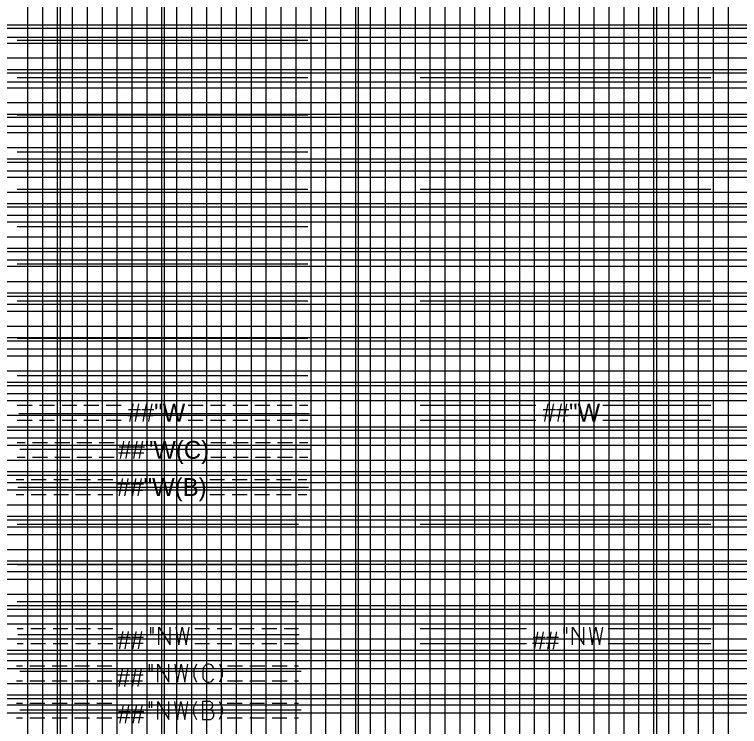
# Model space of a CAD drawing. Extents: x 706748 to 708703, y 295273 to 301927.
# Drawn here: x 707889.7 to 707987, y 301636.9 to 301732.5 of the extents above; entities that cross this region are included whole.
import ezdxf

# ---------------------------------------------------------------- set-up
doc = ezdxf.new("R2010")
doc.units = 0
for name, color, linetype in [('SHT_B_02-Index', 7, 'Continuous'), ('SHT_B_03-Revision-Summary', 7, 'Continuous'), ('SHT_B_07-Quantities-Amendment', 7, 'Continuous'), ('SHT_B_08-Quantities-Construction', 7, 'Continuous'), ('SHT_B_24-Utility-Plans', 7, 'Continuous'), ('SHT_B_Grid-Major-Line', 7, 'Continuous'), ('SHT_B_Grid-Minor-Line', 7, 'Continuous')]:
    doc.layers.add(name, color=color, linetype=linetype)

msp = doc.modelspace()

# ---------------------------------------------------------------- linework, layer by layer
at = {"layer": 'SHT_B_02-Index'}
for p, q in [((707829.6, 301731.096), (708119.6, 301731.096)), ((707829.6, 301725.096), (708119.6, 301725.096)), ((707829.6, 301719.096), (708119.6, 301719.096)), ((707829.6, 301713.096), (708119.6, 301713.096)), ((707829.6, 301707.096), (708119.6, 301707.096)), ((707829.6, 301701.096), (708119.6, 301701.096)), ((707829.6, 301695.096), (708119.6, 301695.096)), ((707829.6, 301689.096), (708119.6, 301689.096)), ((707829.6, 301683.096), (708119.6, 301683.096)), ((707829.6, 301677.096), (708119.6, 301677.096)), ((707829.6, 301671.096), (708119.6, 301671.096)), ((707829.6, 301665.096), (708119.6, 301665.096)), ((707829.6, 301659.096), (708119.6, 301659.096)), ((707829.6, 301653.096), (708119.6, 301653.096)), ((707829.6, 301647.096), (708119.6, 301647.096)), ((707829.6, 301641.096), (708119.6, 301641.096))]:
    msp.add_line(p, q, dxfattribs=at)
at = {"layer": 'SHT_B_03-Revision-Summary'}
for p, q in [((707909.8, 301827.096), (707909.8, 301485.096)), ((707829.6, 301731.096), (708119.6, 301731.096)), ((707829.6, 301725.096), (708119.6, 301725.096)), ((707829.6, 301719.096), (708119.6, 301719.096)), ((707829.6, 301713.096), (708119.6, 301713.096)), ((707829.6, 301707.096), (708119.6, 301707.096)), ((707829.6, 301701.096), (708119.6, 301701.096)), ((707829.6, 301695.096), (708119.6, 301695.096)), ((707829.6, 301689.096), (708119.6, 301689.096)), ((707829.6, 301683.096), (708119.6, 301683.096)), ((707829.6, 301677.096), (708119.6, 301677.096)), ((707829.6, 301671.096), (708119.6, 301671.096)), ((707829.6, 301665.096), (708119.6, 301665.096)), ((707829.6, 301659.096), (708119.6, 301659.096)), ((707829.6, 301653.096), (708119.6, 301653.096)), ((707829.6, 301647.096), (708119.6, 301647.096)), ((707829.6, 301641.096), (708119.6, 301641.096))]:
    msp.add_line(p, q, dxfattribs=at)
at = {"layer": 'SHT_B_07-Quantities-Amendment'}
for p, q in [((707895.849, 301808.996), (707895.849, 301478.396)), ((707935.849, 301808.996), (707935.849, 301478.396)), ((707975.849, 301808.996), (707975.849, 301478.396)), ((707829.509, 301729.436), (708426.249, 301729.436)), ((707829.509, 301723.436), (708426.249, 301723.436)), ((707829.509, 301717.476), (708426.249, 301717.476)), ((707829.509, 301711.496), (708426.249, 301711.496)), ((707829.509, 301705.516), (708426.249, 301705.516)), ((707829.509, 301699.536), (708426.249, 301699.536)), ((707829.509, 301693.556), (708426.249, 301693.556)), ((707829.509, 301687.576), (708426.249, 301687.576)), ((707829.509, 301681.596), (708426.249, 301681.596)), ((707829.509, 301675.636), (708426.249, 301675.636)), ((707829.509, 301669.636), (708426.249, 301669.636)), ((707829.509, 301663.676), (708426.249, 301663.676)), ((707829.509, 301657.696), (708426.249, 301657.696)), ((707829.509, 301651.716), (708426.249, 301651.716)), ((707829.509, 301645.736), (708426.249, 301645.736)), ((707829.509, 301639.756), (708426.249, 301639.756))]:
    msp.add_line(p, q, dxfattribs=at)
at = {"layer": 'SHT_B_08-Quantities-Construction'}
for p, q in [((707895.849, 301808.996), (707895.849, 301478.396)), ((707829.509, 301729.436), (708426.249, 301729.436)), ((707829.509, 301723.436), (708426.249, 301723.436)), ((707829.509, 301717.476), (708426.249, 301717.476)), ((707829.509, 301711.496), (708426.249, 301711.496)), ((707829.509, 301705.516), (708426.249, 301705.516)), ((707829.509, 301699.536), (708426.249, 301699.536)), ((707829.509, 301693.556), (708426.249, 301693.556)), ((707829.509, 301687.576), (708426.249, 301687.576)), ((707829.509, 301681.596), (708426.249, 301681.596)), ((707829.509, 301675.636), (708426.249, 301675.636)), ((707829.509, 301669.636), (708426.249, 301669.636)), ((707829.509, 301663.676), (708426.249, 301663.676)), ((707829.509, 301657.696), (708426.249, 301657.696)), ((707829.509, 301651.716), (708426.249, 301651.716)), ((707829.509, 301645.736), (708426.249, 301645.736)), ((707829.509, 301639.756), (708426.249, 301639.756))]:
    msp.add_line(p, q, dxfattribs=at)
at = {"layer": 'SHT_B_24-Utility-Plans'}
for p, q in [((707890.099, 301729.015), (707929.099, 301729.015)), ((707890.099, 301724.015), (707929.099, 301724.015)), ((707890.099, 301719.015), (707929.099, 301719.015)), ((707890.099, 301714.015), (707929.099, 301714.015)), ((707890.099, 301709.015), (707929.099, 301709.015)), ((707890.099, 301704.015), (707929.099, 301704.015)), ((707890.099, 301699.015), (707929.099, 301699.015)), ((707890.099, 301694.015), (707929.099, 301694.015)), ((707890.099, 301689.015), (707929.099, 301689.015)), ((707890.099, 301689.015), (707929.099, 301689.015)), ((707890.099, 301684.015), (707929.099, 301684.015)), ((707890.099, 301684.015), (707929.099, 301684.015)), ((707890.099, 301680.015), (707892.099, 301680.015)), ((707893.099, 301680.015), (707895.099, 301680.015)), ((707896.099, 301680.015), (707898.099, 301680.015)), ((707899.039, 301680.015), (707901.039, 301680.015)), ((707902.039, 301680.015), (707904.039, 301680.015)), ((707913.039, 301680.015), (707915.039, 301680.015)), ((707916.039, 301680.015), (707918.039, 301680.015)), ((707919.039, 301680.015), (707921.039, 301680.015)), ((707921.979, 301680.015), (707923.979, 301680.015)), ((707924.979, 301680.015), (707926.979, 301680.015)), ((707927.979, 301680.015), (707929.099, 301680.015)), ((707944.139, 301680.015), (707959.679, 301680.015)), ((707968.679, 301680.015), (707983.139, 301680.015)), ((707890.319, 301678.915), (707929.319, 301678.915)), ((707890.099, 301678.015), (707892.099, 301678.015)), ((707893.099, 301678.015), (707895.099, 301678.015)), ((707896.099, 301678.015), (707898.099, 301678.015)), ((707899.039, 301678.015), (707901.039, 301678.015)), ((707902.039, 301678.015), (707904.039, 301678.015)), ((707913.039, 301678.015), (707915.039, 301678.015)), ((707916.039, 301678.015), (707918.039, 301678.015)), ((707919.039, 301678.015), (707921.039, 301678.015)), ((707921.979, 301678.015), (707923.979, 301678.015)), ((707924.979, 301678.015), (707926.979, 301678.015)), ((707927.979, 301678.015), (707929.099, 301678.015)), ((707944.139, 301678.015), (707959.679, 301678.015)), ((707968.679, 301678.015), (707983.139, 301678.015)), ((707890.099, 301675.015), (707891.139, 301675.015)), ((707892.139, 301675.015), (707894.139, 301675.015)), ((707895.139, 301675.015), (707897.139, 301675.015)), ((707898.079, 301675.015), (707900.079, 301675.015)), ((707901.079, 301675.015), (707903.079, 301675.015)), ((707916.079, 301675.015), (707918.079, 301675.015)), ((707919.079, 301675.015), (707921.079, 301675.015)), ((707922.079, 301675.015), (707924.079, 301675.015)), ((707925.019, 301675.015), (707927.019, 301675.015)), ((707927.959, 301675.015), (707929.099, 301675.015)), ((707890.459, 301674.095), (707929.459, 301674.095)), ((707890.099, 301673.015), (707891.139, 301673.015)), ((707892.139, 301673.015), (707894.139, 301673.015)), ((707895.139, 301673.015), (707897.139, 301673.015)), ((707898.079, 301673.015), (707900.079, 301673.015)), ((707901.079, 301673.015), (707903.079, 301673.015)), ((707916.079, 301673.015), (707918.079, 301673.015)), ((707919.079, 301673.015), (707921.079, 301673.015)), ((707922.079, 301673.015), (707924.079, 301673.015)), ((707925.019, 301673.015), (707927.019, 301673.015)), ((707927.959, 301673.015), (707929.099, 301673.015)), ((707889.939, 301670.015), (707890.979, 301670.015)), ((707891.979, 301670.015), (707893.979, 301670.015)), ((707894.979, 301670.015), (707896.979, 301670.015)), ((707897.919, 301670.015), (707899.919, 301670.015)), ((707900.919, 301670.015), (707902.919, 301670.015)), ((707915.919, 301670.015), (707917.919, 301670.015)), ((707918.919, 301670.015), (707920.919, 301670.015)), ((707921.919, 301670.015), (707923.919, 301670.015)), ((707924.859, 301670.015), (707926.859, 301670.015)), ((707927.799, 301670.015), (707928.939, 301670.015)), ((707890.179, 301669.015), (707929.179, 301669.015)), ((707889.939, 301668.015), (707890.979, 301668.015)), ((707891.979, 301668.015), (707893.979, 301668.015)), ((707894.979, 301668.015), (707896.979, 301668.015)), ((707897.919, 301668.015), (707899.919, 301668.015)), ((707900.919, 301668.015), (707902.919, 301668.015)), ((707915.919, 301668.015), (707917.919, 301668.015)), ((707918.919, 301668.015), (707920.919, 301668.015)), ((707921.919, 301668.015), (707923.919, 301668.015)), ((707924.859, 301668.015), (707926.859, 301668.015)), ((707927.799, 301668.015), (707928.939, 301668.015)), ((707890.099, 301664.015), (707927.819, 301664.015)), ((707890.099, 301658.635), (707927.819, 301658.635)), ((707890.099, 301658.635), (707927.819, 301658.635)), ((707890.099, 301653.635), (707927.819, 301653.635)), ((707890.099, 301653.635), (707927.819, 301653.635)), ((707890.099, 301650.015), (707890.899, 301650.015)), ((707891.899, 301650.015), (707893.899, 301650.015)), ((707894.899, 301650.015), (707896.899, 301650.015)), ((707897.899, 301650.015), (707899.899, 301650.015)), ((707900.899, 301650.015), (707902.899, 301650.015)), ((707913.899, 301650.015), (707915.899, 301650.015)), ((707916.899, 301650.015), (707918.899, 301650.015)), ((707919.899, 301650.015), (707921.899, 301650.015)), ((707922.899, 301650.015), (707924.899, 301650.015)), ((707925.899, 301650.015), (707927.819, 301650.015)), ((707944.139, 301650.015), (707958.399, 301650.015)), ((707969.399, 301650.015), (707983.139, 301650.015)), ((707890.179, 301649.235), (707927.899, 301649.235)), ((707890.099, 301648.015), (707890.899, 301648.015)), ((707891.899, 301648.015), (707893.899, 301648.015)), ((707894.899, 301648.015), (707896.899, 301648.015)), ((707897.899, 301648.015), (707899.899, 301648.015)), ((707900.899, 301648.015), (707902.899, 301648.015)), ((707913.899, 301648.015), (707915.899, 301648.015)), ((707916.899, 301648.015), (707918.899, 301648.015)), ((707919.899, 301648.015), (707921.899, 301648.015)), ((707922.899, 301648.015), (707924.899, 301648.015)), ((707925.899, 301648.015), (707927.819, 301648.015)), ((707944.139, 301648.015), (707958.399, 301648.015)), ((707969.399, 301648.015), (707983.139, 301648.015)), ((707889.999, 301645.015), (707890.799, 301645.015)), ((707891.799, 301645.015), (707893.799, 301645.015)), ((707894.799, 301645.015), (707896.799, 301645.015)), ((707897.799, 301645.015), (707899.799, 301645.015)), ((707900.799, 301645.015), (707902.799, 301645.015)), ((707918.299, 301645.015), (707920.299, 301645.015)), ((707921.299, 301645.015), (707923.299, 301645.015)), ((707924.299, 301645.015), (707926.299, 301645.015)), ((707927.299, 301645.015), (707927.819, 301645.015)), ((707890.459, 301644.295), (707928.179, 301644.295)), ((707889.999, 301643.015), (707890.799, 301643.015)), ((707891.799, 301643.015), (707893.799, 301643.015)), ((707894.799, 301643.015), (707896.799, 301643.015)), ((707897.799, 301643.015), (707899.799, 301643.015)), ((707900.799, 301643.015), (707902.799, 301643.015)), ((707918.299, 301643.015), (707920.299, 301643.015)), ((707921.299, 301643.015), (707923.299, 301643.015)), ((707924.299, 301643.015), (707926.299, 301643.015)), ((707927.299, 301643.015), (707927.819, 301643.015)), ((707889.979, 301640.015), (707890.779, 301640.015)), ((707891.779, 301640.015), (707893.779, 301640.015)), ((707894.779, 301640.015), (707896.779, 301640.015)), ((707897.779, 301640.015), (707899.779, 301640.015)), ((707900.779, 301640.015), (707902.779, 301640.015)), ((707918.279, 301640.015), (707920.279, 301640.015)), ((707921.279, 301640.015), (707923.279, 301640.015)), ((707924.279, 301640.015), (707926.279, 301640.015)), ((707927.279, 301640.015), (707927.819, 301640.015)), ((707890.459, 301639.095), (707928.179, 301639.095)), ((707889.979, 301638.015), (707890.779, 301638.015)), ((707891.779, 301638.015), (707893.779, 301638.015)), ((707894.779, 301638.015), (707896.779, 301638.015)), ((707897.779, 301638.015), (707899.779, 301638.015)), ((707900.779, 301638.015), (707902.779, 301638.015)), ((707918.279, 301638.015), (707920.279, 301638.015)), ((707921.279, 301638.015), (707923.279, 301638.015)), ((707924.279, 301638.015), (707926.279, 301638.015)), ((707927.279, 301638.015), (707927.819, 301638.015))]:
    msp.add_line(p, q, dxfattribs=at)
for points in [[(707890.099, 301729.015), (707929.099, 301729.015)], [(707890.099, 301724.015), (707929.099, 301724.015)], [(707944.139, 301724.015), (707983.139, 301724.015)], [(707890.099, 301719.015), (707929.099, 301719.015)], [(707890.099, 301714.015), (707929.099, 301714.015)], [(707890.099, 301709.015), (707929.099, 301709.015)], [(707944.139, 301709.015), (707983.139, 301709.015)], [(707890.099, 301704.015), (707929.099, 301704.015)], [(707890.099, 301699.015), (707929.099, 301699.015)], [(707890.099, 301694.015), (707929.099, 301694.015)], [(707944.139, 301694.015), (707983.139, 301694.015)], [(707890.099, 301664.015), (707927.819, 301664.015)], [(707944.139, 301664.015), (707983.139, 301664.015)], [(707907.959, 301650.215), (707907.959, 301649.375)], [(707908.339, 301649.375), (707908.339, 301650.215)], [(707909.099, 301647.815), (707909.099, 301650.215), (707910.599, 301647.815), (707910.599, 301650.215)], [(707911.379, 301650.215), (707911.759, 301647.815), (707912.239, 301650.215), (707912.739, 301647.815), (707913.139, 301650.215)], [(707963.439, 301650.215), (707963.439, 301649.375)], [(707963.819, 301649.375), (707963.819, 301650.215)], [(707964.599, 301647.815), (707964.599, 301650.215), (707966.099, 301647.815), (707966.099, 301650.215)], [(707966.859, 301650.215), (707967.239, 301647.815), (707967.739, 301650.215), (707968.219, 301647.815), (707968.639, 301650.215)], [(707907.799, 301645.215), (707907.799, 301644.375)], [(707908.179, 301644.375), (707908.179, 301645.215)], [(707908.939, 301642.815), (707908.939, 301645.215), (707910.439, 301642.815), (707910.439, 301645.215)], [(707911.219, 301645.215), (707911.599, 301642.815), (707912.079, 301645.215), (707912.579, 301642.815), (707912.999, 301645.215)], [(707914.159, 301645.215), (707913.779, 301644.415), (707913.779, 301643.615), (707914.159, 301642.815)], [(707916.479, 301644.735), (707916.159, 301645.135), (707915.859, 301645.215), (707915.659, 301645.215), (707915.379, 301645.135), (707915.059, 301644.735), (707914.979, 301644.215), (707914.979, 301643.935), (707914.979, 301643.735), (707914.999, 301643.575), (707915.059, 301643.275), (707915.379, 301642.895), (707915.659, 301642.815), (707915.819, 301642.815), (707916.139, 301642.895), (707916.479, 301643.275)], [(707917.219, 301645.215), (707917.599, 301644.415), (707917.599, 301643.615), (707917.219, 301642.815)], [(707907.779, 301640.215), (707907.779, 301639.375)], [(707908.159, 301639.375), (707908.159, 301640.215)], [(707908.939, 301637.815), (707908.939, 301640.215), (707910.419, 301637.815), (707910.419, 301640.215)], [(707911.199, 301640.215), (707911.579, 301637.815), (707912.059, 301640.215), (707912.559, 301637.815), (707912.979, 301640.215)], [(707914.139, 301640.215), (707913.759, 301639.415), (707913.759, 301638.615), (707914.139, 301637.815)], [(707916.039, 301639.115), (707916.239, 301639.355), (707916.339, 301639.635), (707916.339, 301639.715), (707916.239, 301640.055), (707915.919, 301640.215), (707914.959, 301640.215), (707914.959, 301637.815), (707916.039, 301637.815), (707916.339, 301637.975), (707916.459, 301638.315), (707916.459, 301638.595), (707916.339, 301638.875), (707916.039, 301639.115), (707914.959, 301639.115)], [(707917.199, 301640.215), (707917.579, 301639.415), (707917.579, 301638.615), (707917.199, 301637.815)]]:
    msp.add_lwpolyline(points, dxfattribs=at)
at = {"layer": 'SHT_B_Grid-Major-Line'}
for p, q in [((707909.509, 301478.396), (707909.509, 301842.896)), ((707929.509, 301478.396), (707929.509, 301842.896)), ((707949.509, 301478.396), (707949.509, 301842.896)), ((707969.509, 301478.396), (707969.509, 301842.896)), ((708429.509, 301718.636), (707820.109, 301718.636)), ((708429.509, 301698.636), (707820.109, 301698.636)), ((708429.509, 301678.636), (707820.109, 301678.636)), ((708429.509, 301658.636), (707820.109, 301658.636)), ((708429.509, 301638.636), (707820.109, 301638.636))]:
    msp.add_line(p, q, dxfattribs=at)
at = {"layer": 'SHT_B_Grid-Minor-Line'}
for p, q in [((707891.509, 301478.396), (707891.509, 301842.896)), ((707893.509, 301478.396), (707893.509, 301842.896)), ((707895.509, 301478.396), (707895.509, 301842.896)), ((707897.509, 301478.396), (707897.509, 301842.896)), ((707899.509, 301478.396), (707899.509, 301842.896)), ((707901.509, 301478.396), (707901.509, 301842.896)), ((707903.509, 301478.396), (707903.509, 301842.896)), ((707905.509, 301478.396), (707905.509, 301842.896)), ((707907.509, 301478.396), (707907.509, 301842.896)), ((707911.509, 301478.396), (707911.509, 301842.896)), ((707913.509, 301478.396), (707913.509, 301842.896)), ((707915.509, 301478.396), (707915.509, 301842.896)), ((707917.509, 301478.396), (707917.509, 301842.896)), ((707919.509, 301478.396), (707919.509, 301842.896)), ((707921.509, 301478.396), (707921.509, 301842.896)), ((707923.509, 301478.396), (707923.509, 301842.896)), ((707925.509, 301478.396), (707925.509, 301842.896)), ((707927.509, 301478.396), (707927.509, 301842.896)), ((707931.509, 301478.396), (707931.509, 301842.896)), ((707933.509, 301478.396), (707933.509, 301842.896)), ((707935.509, 301478.396), (707935.509, 301842.896)), ((707937.509, 301478.396), (707937.509, 301842.896)), ((707939.509, 301478.396), (707939.509, 301842.896)), ((707941.509, 301478.396), (707941.509, 301842.896)), ((707943.509, 301478.396), (707943.509, 301842.896)), ((707945.509, 301478.396), (707945.509, 301842.896)), ((707947.509, 301478.396), (707947.509, 301842.896)), ((707951.509, 301478.396), (707951.509, 301842.896)), ((707953.509, 301478.396), (707953.509, 301842.896)), ((707955.509, 301478.396), (707955.509, 301842.896)), ((707957.509, 301478.396), (707957.509, 301842.896)), ((707959.509, 301478.396), (707959.509, 301842.896)), ((707961.509, 301478.396), (707961.509, 301842.896)), ((707963.509, 301478.396), (707963.509, 301842.896)), ((707965.509, 301478.396), (707965.509, 301842.896)), ((707967.509, 301478.396), (707967.509, 301842.896)), ((707971.509, 301478.396), (707971.509, 301842.896)), ((707973.509, 301478.396), (707973.509, 301842.896)), ((707975.509, 301478.396), (707975.509, 301842.896)), ((707977.509, 301478.396), (707977.509, 301842.896)), ((707979.509, 301478.396), (707979.509, 301842.896)), ((707981.509, 301478.396), (707981.509, 301842.896)), ((707983.509, 301478.396), (707983.509, 301842.896)), ((707985.509, 301478.396), (707985.509, 301842.896)), ((707820.109, 301730.636), (708429.509, 301730.636)), ((707820.109, 301728.636), (708429.509, 301728.636)), ((707820.109, 301726.636), (708429.509, 301726.636)), ((707820.109, 301724.636), (708429.509, 301724.636)), ((707820.109, 301722.636), (708429.509, 301722.636)), ((707820.109, 301720.636), (708429.509, 301720.636)), ((707820.109, 301716.636), (708429.509, 301716.636)), ((707820.109, 301714.636), (708429.509, 301714.636)), ((707820.109, 301712.636), (708429.509, 301712.636)), ((707820.109, 301710.636), (708429.509, 301710.636)), ((707820.109, 301708.636), (708429.509, 301708.636)), ((707820.109, 301706.636), (708429.509, 301706.636)), ((707820.109, 301704.636), (708429.509, 301704.636)), ((707820.109, 301702.636), (708429.509, 301702.636)), ((707820.109, 301700.636), (708429.509, 301700.636)), ((707820.109, 301696.636), (708429.509, 301696.636)), ((707820.109, 301694.636), (708429.509, 301694.636)), ((707820.109, 301692.636), (708429.509, 301692.636)), ((707820.109, 301690.636), (708429.509, 301690.636)), ((707820.109, 301688.636), (708429.509, 301688.636)), ((707820.109, 301686.636), (708429.509, 301686.636)), ((707820.109, 301684.636), (708429.509, 301684.636)), ((707820.109, 301682.636), (708429.509, 301682.636)), ((707820.109, 301680.636), (708429.509, 301680.636)), ((707820.109, 301676.636), (708429.509, 301676.636)), ((707820.109, 301674.636), (708429.509, 301674.636)), ((707820.109, 301672.636), (708429.509, 301672.636)), ((707820.109, 301670.636), (708429.509, 301670.636)), ((707820.109, 301668.636), (708429.509, 301668.636)), ((707820.109, 301666.636), (708429.509, 301666.636)), ((707820.109, 301664.636), (708429.509, 301664.636)), ((707820.109, 301662.636), (708429.509, 301662.636)), ((707820.109, 301660.636), (708429.509, 301660.636)), ((707820.109, 301656.636), (708429.509, 301656.636)), ((707820.109, 301654.636), (708429.509, 301654.636)), ((707820.109, 301652.636), (708429.509, 301652.636)), ((707820.109, 301650.636), (708429.509, 301650.636)), ((707820.109, 301648.636), (708429.509, 301648.636)), ((707820.109, 301646.636), (708429.509, 301646.636)), ((707820.109, 301644.636), (708429.509, 301644.636)), ((707820.109, 301642.636), (708429.509, 301642.636)), ((707820.109, 301640.636), (708429.509, 301640.636))]:
    msp.add_line(p, q, dxfattribs=at)

# ---------------------------------------------------------------- texts
at = {"layer": 'SHT_B_24-Utility-Plans'}
for s, p in [('##"W', (707904.899, 301677.815)), ('##"W', (707960.559, 301677.815)), ('##"W(C)', (707903.639, 301672.815)), ('##"W(B)', (707903.479, 301667.815)), ('##', (707903.519, 301647.255)), ('##', (707959.199, 301647.235)), ('##', (707903.459, 301642.195)), ('##', (707903.559, 301637.275))]:
    msp.add_text(s, height=2.4, rotation=359.99996, dxfattribs=at).set_placement(p)

doc.saveas('drawing.dxf')
